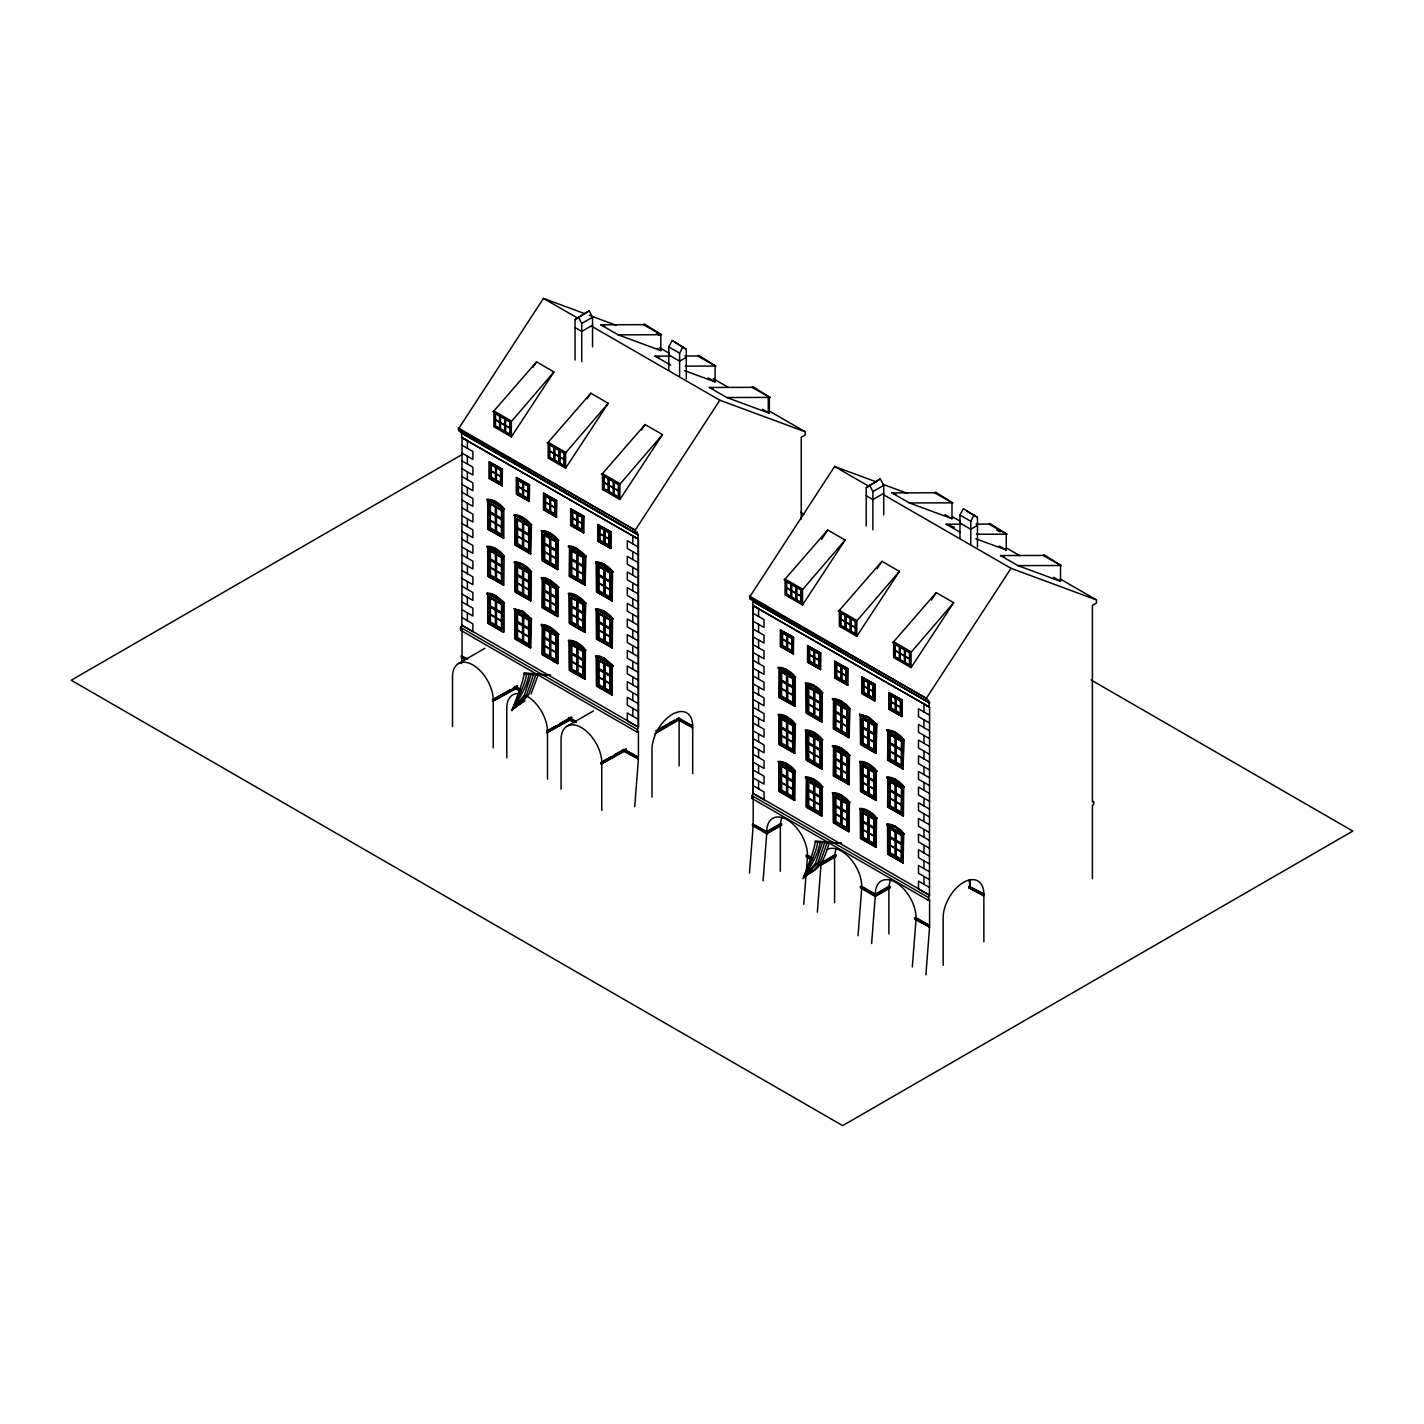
<?xml version="1.0" encoding="UTF-8"?>
<svg xmlns="http://www.w3.org/2000/svg" width="1424" height="1424" viewBox="0 0 1424 1424"><rect width="100%" height="100%" fill="white"/><g stroke="black" fill="none" stroke-linecap="round" stroke-linejoin="round"><path stroke-width="1.5" d="M461.518 663.637L462.035 657.123L465.862 659.33M634.712 806.732L638.415 758.956L623.089 750.092M749.487 873.019L753.207 825.226L766.771 833.058L780.334 825.226L780.334 871.292M763.068 880.851L766.771 833.058M803.759 904.347L805.966 876.098M806.304 871.755L807.479 856.554L812.57 859.491M817.34 912.179L821.043 864.386L834.606 856.554L834.606 902.62M858.031 935.675L861.751 887.882L875.315 895.732L888.879 887.882L888.879 933.948M871.613 943.507L875.315 895.732M912.321 967.021L916.024 919.228L929.587 927.06L925.885 974.853M528.909 674.068C526.862 688.29 518.478 698.703 512.035 710.718C516.2 697.849 522.092 686.261 524.352 672.858L550.483 675.207L524.085 673.534M820.082 842.189C818.035 856.394 809.651 866.807 803.207 878.822C807.372 865.952 813.264 854.364 815.525 840.979L841.655 843.311L815.258 841.637M503.847 509.685C504.292 505.751 490.087 496.887 487.079 500.002L495.463 502.672L503.989 509.044L487.56 500.02L488.218 529.176L503.687 538.112L503.687 509.222L495.623 502.565L487.56 500.02M487.56 547.012L495.623 549.575L503.687 556.321L503.687 585.122L488.218 576.186L487.56 547.012L503.687 556.588C504.363 552.654 490.052 543.968 487.079 547.012C493.861 545.908 500.394 556.428 504.47 555.769M503.989 603.046L487.56 594.022L495.623 596.567L503.687 603.313L504.47 602.779C500.963 599.415 490.977 590.746 487.079 594.004C493.861 592.9 500.394 603.438 504.47 602.779M531.472 525.064C529.265 521.095 517.98 512.551 514.224 515.666L522.768 518.247L531.472 525.064L530.493 553.972L515.025 545.036L515.025 516.147L515.363 544.858L530.832 553.776M514.705 562.961L530.832 572.252C532.042 568.835 516.965 559.365 514.224 562.676L522.768 565.239L530.832 571.985M530.992 619.351L522.608 611.59L514.082 608.885L522.768 612.249L531.472 619.066L523.089 611.305L514.082 608.885M541.832 531.348L549.895 533.911L558.279 540.728L541.832 531.615M558.119 541.013C558.564 537.079 544.36 528.233 541.351 531.33L549.895 533.911M541.832 578.34C548.827 577.45 554.363 587.453 558.742 587.097C555.235 583.751 545.25 575.065 541.351 578.34L549.735 581.01L558.279 587.738L541.832 578.625M558.119 588.023L558.742 587.097M558.617 634.748C556.392 630.779 545.125 622.217 541.351 625.332L549.735 628.002L558.617 634.748L549.735 627.254L541.209 624.549M577.04 549.575C599.059 569.173 574.228 541.156 568.496 547.012L577.04 549.575L585.264 556.677L568.977 547.012M585.745 603.402C583.537 599.433 572.27 590.889 568.496 594.004L577.04 596.567L585.745 603.402L584.766 632.309L569.297 623.374L569.297 594.467L569.636 623.178L585.104 632.114M585.104 650.323L577.04 643.577L585.264 650.697L568.977 641.014L569.636 670.188L585.104 679.123L585.424 650.412M585.264 650.697C585.691 646.745 571.487 637.899 568.496 641.014L577.04 643.577M612.231 571.985L604.168 565.239L612.391 572.359L596.122 562.676L596.763 591.85L612.231 600.786L612.551 572.074M612.391 572.359C612.836 568.407 598.632 559.561 595.624 562.676L604.168 565.239M612.391 619.351C612.836 615.417 598.632 606.571 595.624 609.668L604.168 612.249L612.534 618.71L596.122 609.686L596.763 638.86L612.231 647.778L612.551 619.066M604.168 659.241C625.884 678.678 601.409 650.839 595.624 656.678L604.168 659.241L612.551 665.809L596.122 656.678L596.763 685.852L612.231 694.787L612.231 665.88L612.231 694.787M612.391 666.361L613.014 665.435M795.162 677.148L786.635 670.775L778.252 668.105C781.011 664.812 796.069 674.264 794.859 677.699L778.732 668.123L786.796 670.686L794.859 677.432M778.732 715.4L794.859 724.691C796.069 721.274 781.011 711.822 778.252 715.115L786.635 717.767L795.162 724.157L794.539 753.403L779.07 744.485L779.07 715.578L779.391 744.289L794.859 753.225M795.019 771.79C795.464 767.856 781.26 759.01 778.252 762.107L786.635 764.777L795.179 771.505L778.732 762.392M822.324 693.168L813.941 686.35L822.164 693.452L805.877 684.054M822.164 693.452C822.591 689.519 808.387 680.672 805.397 683.769L813.941 686.35M822.164 740.462C822.36 736.261 808.547 727.842 805.397 730.779C812.552 729.088 818.444 740.053 822.787 739.537M805.877 777.789L822.004 787.365C823.214 783.948 808.138 774.478 805.397 777.771L813.941 780.352L822.324 786.902L821.666 816.077L822.004 786.991M849.434 708.493L840.908 702.103L832.524 699.451C835.283 696.14 850.342 705.61 849.131 709.027L833.022 699.451L841.068 702.014L849.452 708.565M849.434 755.485L840.908 749.113L832.524 746.443C835.283 743.15 850.342 752.602 849.131 756.037L833.022 746.461L840.908 749.113M849.291 803.136C849.736 799.184 835.532 790.338 832.524 793.453L840.908 796.105L849.452 802.851L833.022 793.738M876.436 724.798L868.053 717.02L859.526 714.314L868.213 717.678L876.917 724.513L868.533 716.735L859.526 714.314M876.597 771.505L868.213 764.688L876.436 771.79L860.149 762.392M876.436 771.79C876.864 767.856 862.677 759.01 859.669 762.107L868.213 764.688M876.436 818.8C876.632 814.599 862.819 806.18 859.669 809.117C866.824 807.426 872.716 818.391 877.059 817.874M887.294 730.779L903.403 740.373C904.614 736.938 889.555 727.486 886.796 730.779C894.236 729.373 899.452 739.661 904.204 739.537M903.706 786.831L895.18 780.441L903.403 787.098M887.294 777.789L903.403 787.365C904.614 783.948 889.555 774.478 886.796 777.771L895.34 780.352M887.294 825.066L903.403 834.375C904.614 830.94 889.555 821.488 886.796 824.781L895.34 827.344L903.706 833.823L903.083 863.086L887.615 854.151L887.615 825.244L887.935 853.955L903.403 862.891M781.723 817.572L780.334 823.659L766.771 831.491L752.531 824.051L752.531 825.617L766.771 833.841L781.705 825.226L781.705 823.659L766.771 832.275L752.531 824.051M835.995 848.9L834.606 854.987L821.043 862.819M890.267 880.246L888.879 886.315L875.315 894.165L861.751 886.315A28.783 16.625 60 0 0 849.185 857.355A28.783 16.625 60 0 0 827.006 849.647M512.213 709.65C517.357 697.6 524.619 687.276 526.595 673.872M803.385 877.771C808.529 865.703 815.792 855.379 817.768 841.976M531.223 674.282L524.406 695.09L513.566 707.995M533.537 674.495L526.631 694.716L515.096 707.692L512.373 708.6M535.869 674.691L528.856 694.342L520.027 704.275M822.396 842.385L815.578 863.193L804.738 876.098M824.71 842.599L817.803 862.819L806.269 875.796L803.545 876.703M827.041 842.812C822.752 854.507 819.85 868.747 807.372 874.692M531.081 693.986L538.183 674.905L524.281 673.659M668.799 370.044L668.799 346.922L672.146 340.443L686.297 349.307L686.297 378.909M679.622 376.292L679.622 353.17L682.968 346.691M959.972 538.147L959.972 515.025L963.318 508.564L977.469 517.41L977.469 547.03M970.794 544.395L970.794 521.273L974.141 514.812M624.317 750.021L638.415 757.39L638.415 731.171L636.92 732.025L638.415 727.094L638.415 539.091L461.625 437.488L461.625 433.252L638.005 535.086L637.133 531.989L635.496 532.95L635.496 530.44L458.368 429.033L543.434 298.381L585.139 313.796M532.879 367.445L536.528 361.874L553.954 371.949L511.341 436.865L493.914 426.791L493.914 410.966L536.528 361.874M587.151 398.773L590.8 393.22L608.226 403.277L565.613 468.193L548.187 458.136L548.187 442.294L590.8 393.22M641.423 430.119L645.072 424.548L662.498 434.605L619.885 499.521L602.459 489.464L602.459 473.64L645.072 424.548M634.748 530.867L719.832 400.215L805.308 431.81L805.308 434.907L801.231 437.257L801.231 519.084M749.54 596.104L926.668 698.543L749.54 597.137L834.606 466.485L876.312 481.899M821.612 539.269L827.7 529.995L845.126 540.052L802.513 604.969L785.087 594.912L785.087 579.07L827.7 529.995M877.095 568.746L881.972 561.323L899.398 571.38L856.785 636.297L839.359 626.24L839.359 610.398L881.972 561.323M931.367 600.074L936.244 592.651L953.671 602.708L911.057 667.625L893.631 657.568L893.631 641.743L936.244 592.651M1092.404 878.679L1092.404 805.272L1093.774 804.489L1093.774 801.392L1092.404 802.175L1092.404 605.36L1096.48 603.011L1096.48 599.913L1011.004 568.318L925.92 698.97M636.92 732.025L460.539 630.191L460.539 627.379L462.035 625.261L638.415 727.094L638.29 539.162L461.625 437.488M929.587 927.06L914.671 919.228L914.671 917.661L929.587 925.493L929.587 899.274L928.092 900.146L751.712 798.294L753.207 793.364L752.798 601.373L929.587 702.958L752.798 601.373M928.092 900.146L929.587 895.198L753.207 793.364L753.065 605.431L929.587 707.194L929.463 895.287L918.48 888.95L918.48 881.118L929.463 887.455M553.954 371.949L511.109 421.824L492.829 411.589L493.914 410.966L511.341 421.023L511.341 436.865M608.226 403.277L565.381 453.152L547.101 442.917L548.187 442.294L565.613 452.351L565.613 468.193M662.498 434.605L619.654 484.48L601.373 474.263L602.459 473.64L619.885 483.697L619.885 499.521M845.126 540.052L802.282 589.928L784.001 579.693L785.087 579.07L802.513 589.127L802.513 604.969M899.398 571.38L856.554 621.256L838.273 611.038L839.359 610.398L856.785 620.472L856.785 636.297M953.671 602.708L910.826 652.584L892.545 642.366L893.631 641.743L911.057 651.8L911.057 667.625M575.047 360.041L575.047 319.617L589.198 310.77L592.544 317.232L592.544 346.833M589.198 310.77L575.047 319.617M866.219 525.972L866.219 487.72L880.37 478.873L883.717 485.335L883.717 514.954M880.37 478.873L866.219 487.72M524.975 700.839L516.2 706.589M515.096 707.692L517.126 705.183L520.276 704.186M806.269 875.796L808.298 873.286C821.719 869.53 825.333 854.418 829.355 843.008L815.454 841.762M581.722 361.732L581.722 323.479L592.544 317.232M592.544 325.224L581.722 331.472L575.047 327.609M458.368 429.033L459.098 431.116L635.496 532.95M461.625 433.252L460.753 430.155M461.999 454.594L71.2 680.227L842.652 1125.619L1352.8 831.082L1091.158 680.031M489.233 461.91L502.405 469.19L502.12 485.815L489.233 478.375L489.233 461.91L502.405 469.19M490.871 464.099L501.034 469.973L500.767 483.466L490.586 477.592L490.871 464.099L501.034 469.973M686.297 357.299L679.622 361.162L668.799 354.914M489.233 478.375L502.405 485.673M490.586 477.592L501.034 483.323M516.378 477.574L529.532 484.854L529.265 501.497L516.378 494.057L516.378 477.574L529.532 484.854M517.731 479.924L528.179 485.637L527.912 499.148L517.731 493.274L517.731 479.924L528.179 485.637M488.218 500.287L487.898 529.372L503.687 538.112M489.518 503.295L502.067 510.148L501.729 535.477L489.518 528.429L489.518 503.295L502.067 510.148M486.937 499.201L495.961 501.64M516.378 494.057L529.532 501.337M517.731 493.274L528.179 498.987M504.47 508.76L503.366 509.4L503.366 538.308M543.505 493.238L556.677 500.536L556.392 517.161L543.505 509.721L543.505 493.238L556.677 500.536M544.858 495.588L555.307 501.319L555.04 514.812L544.858 508.938L544.858 495.588L555.307 501.319M489.518 528.429L502.067 535.299M514.224 515.666L515.363 515.951M514.082 514.865L522.608 517.588L530.992 525.349L515.025 515.488M516.663 518.959L529.194 525.83L528.874 551.141L516.663 544.093L516.663 518.959L529.194 525.83M543.505 509.721L556.677 517.001M544.858 508.938L555.307 514.651M488.218 547.279L487.898 576.382L503.687 585.122M531.615 524.441L530.493 525.064L530.493 553.972M489.518 550.287L502.067 557.158L501.729 582.487L489.518 575.438L489.518 550.287L502.067 557.158M486.937 546.211L495.961 548.632M570.65 508.902L583.804 516.2L583.537 532.825L570.65 525.385L570.65 508.902L583.804 516.2M572.003 511.252L582.452 516.983L582.185 530.476L572.003 524.602L572.003 511.252L582.452 516.983M516.663 544.093L529.194 550.963M557.959 569.44L542.491 560.522L542.17 531.811L542.17 560.7L557.638 569.636L558.279 540.728M503.687 556.588L503.366 585.3M543.79 534.623L556.339 541.494L556.001 566.823L543.79 559.757L543.79 534.623L556.339 541.494M541.209 530.547L550.234 532.968M570.65 525.385L583.804 532.665M572.003 524.602L582.452 530.315M489.518 575.438L502.067 582.291M530.832 600.786L515.363 591.85L515.363 562.961L515.025 592.046L530.832 600.786L531.152 571.807L522.768 565.239M558.742 540.105L557.638 540.728L557.638 569.636M516.663 565.969L529.194 572.822L528.874 598.151L516.663 591.102L516.663 565.969L529.194 572.822M514.082 561.875L523.089 564.296M597.777 524.584L610.949 531.864L610.665 548.489L597.777 541.049L597.777 524.584L610.949 531.864M599.13 526.933L609.579 532.647L609.312 546.14L599.13 540.266L599.13 526.933L609.579 532.647M543.79 559.757L556.339 566.627M487.079 594.004L488.218 594.289L488.218 623.178L503.687 632.114L503.687 603.224L503.687 632.114M568.496 547.012L569.636 547.279L569.636 576.186L585.104 585.122L585.887 555.769M488.218 594.289L487.898 623.374L503.366 632.309M569.636 547.279L569.297 576.364L585.104 585.122M531.615 571.433L530.493 572.074L530.493 600.964M489.518 597.297L502.067 604.15L501.729 629.479L489.518 622.43L489.518 597.297L502.067 604.15M570.935 550.287L583.466 557.158L583.146 582.487L570.935 575.438L570.935 550.287L583.466 557.158M486.937 593.203L495.961 595.641M568.354 546.211L577.361 548.632M597.777 541.049L610.949 548.329M599.13 540.266L609.579 545.979M516.663 591.102L529.194 597.955M557.959 616.45L542.491 607.514L542.491 578.625L542.17 607.71L557.638 616.645L557.959 587.542L557.638 616.645M585.104 556.214L584.766 585.3M543.79 581.633L556.339 588.486L556.001 613.815L543.79 606.766L543.79 581.633L556.339 588.486M541.209 577.539L550.234 579.96M489.518 622.43L502.067 629.301M570.935 575.438L583.466 582.291M530.832 647.778L515.363 638.86L515.025 610.148L515.025 639.038L530.493 647.973L531.472 619.066M596.763 562.961L596.442 592.046L612.231 600.786M516.663 612.961L529.194 619.832L528.874 645.143L516.663 638.094L516.663 612.961L529.194 619.832M598.062 565.969L610.611 572.822L610.273 598.151L598.062 591.102L598.062 565.969L610.611 572.822M595.481 561.875L604.506 564.296M543.79 606.766L556.339 613.637M465.185 659.721L461.358 657.514L461.358 655.948L467.784 658.867M568.496 594.004L569.636 594.289M568.354 593.203L576.88 595.908L585.264 603.687L569.297 593.826M531.615 618.443L530.493 619.066L530.493 647.973M613.014 571.433L611.911 572.074L611.911 600.964M531.152 619.066L514.705 609.953M570.935 597.297L583.466 604.15L583.146 629.479L570.935 622.43L570.935 597.297L583.466 604.15M458.492 663.531L484.908 648.276M516.663 638.094L529.194 644.965M598.062 591.102L610.611 597.955M541.351 625.332L549.895 627.913M557.959 663.459L542.491 654.524L542.491 625.617L542.17 654.702L557.638 663.637L558.279 634.463L557.638 663.637M585.887 602.761L584.766 603.402L584.766 632.309M543.79 628.625L556.339 635.496L556.001 660.825L543.79 653.776L543.79 628.625L556.339 635.496M570.935 622.43L583.466 629.301M596.763 609.953L596.442 639.038L612.231 647.778M558.742 634.107L558.119 635.015L541.832 625.617M598.062 612.961L610.611 619.832L610.273 645.143L598.062 638.094L598.062 612.961L610.611 619.832M595.481 608.867L604.506 611.305M543.79 653.776L556.339 660.629M569.636 641.281L569.297 670.384L585.104 679.123M613.014 618.443L611.911 619.066L611.911 647.973M570.935 644.289L583.466 651.16L583.146 676.489L570.935 669.44L570.935 644.289L583.466 651.16M568.354 640.213L577.361 642.633M598.062 638.094L610.611 644.965M515.88 688.7L492.562 701.373L492.562 699.807L509.543 689.999M513.316 687.828L517.09 685.656M492.562 699.807L517.766 686.048M492.562 701.373L517.09 687.222M585.887 649.771L584.766 650.412L584.766 679.301M872.894 529.835L872.894 491.583L883.717 485.335M570.935 669.44L583.466 676.293M596.763 656.962L596.442 686.048L611.911 694.965M883.717 493.327L872.894 499.575L866.219 495.712M598.062 659.971L610.611 666.824L610.273 692.153L598.062 685.104L598.062 659.971L610.611 666.824M595.481 655.877L604.506 658.297M749.54 597.137L750.288 599.219L926.668 701.053L928.306 700.11L929.587 702.958M598.062 685.104L610.611 691.957M750.288 599.219L751.925 598.258L753.207 601.124M570.152 720.028L546.834 732.701L546.834 731.135L556.268 725.688M560.041 723.517L571.362 716.984M546.834 731.135L572.039 717.376M546.834 732.701L569.475 719.636M567.037 726.187L593.452 710.95M780.405 630.013L793.577 637.293L793.293 653.936L780.405 646.496L780.405 630.013L793.577 637.293M781.758 632.363L792.207 638.077L791.94 651.587L781.758 645.713L781.758 632.363L792.207 638.077M977.469 525.403L970.794 529.265L959.972 523.017M780.405 646.496L793.577 653.776M781.758 645.713L792.207 651.427M626.311 750.27L601.106 764.047L601.106 762.481L610.54 757.034M614.314 754.845L623.748 749.398M655.805 730.886L674.673 720.01M601.106 762.481L626.311 748.704M656.482 731.277L679.123 718.212M601.106 764.047L623.748 750.982M655.805 732.452L678.447 719.387L678.447 717.821L692.687 726.044L678.589 718.693M654.595 733.947L679.123 719.779L679.123 765.845M807.55 645.677L820.705 652.975L820.438 669.6L807.55 662.16L807.55 645.677L820.705 652.975M809.17 647.884L819.352 653.758L819.085 667.251L808.903 661.377L809.17 647.884L819.352 653.758M778.252 668.105L779.391 668.39L779.391 697.297L794.859 706.215L795.179 677.237M779.391 668.39L779.07 697.475L794.859 706.215M780.69 671.398L793.239 678.269L792.901 703.581L780.69 696.532L780.69 671.398L793.239 678.269M778.109 667.304L787.134 669.743M622.395 750.484L638.415 758.956M676.667 719.156L692.687 727.611L692.687 773.677M807.55 662.16L820.705 669.44M808.903 661.377L819.352 667.091M795.642 676.881L794.539 677.504L794.539 706.411M834.678 661.341L847.85 668.639L847.565 685.264L834.678 677.824L834.678 661.341L847.85 668.639M836.048 663.709L846.479 669.422L846.212 682.915L836.048 677.041L836.048 663.709L846.479 669.422M780.69 696.532L793.239 703.403M822.004 721.879L806.536 712.961L806.198 684.25L806.198 713.139L821.666 722.075L822.004 692.99M807.835 687.062L820.366 693.933L820.046 719.262L807.835 712.214L807.835 687.062L820.366 693.933M805.254 682.986L814.261 685.407M834.678 677.824L847.85 685.104M836.048 677.041L846.479 682.755M822.787 692.545L821.666 693.168L821.666 722.075M780.69 718.408L793.239 725.261L792.901 750.59L780.69 743.542L780.69 718.408L793.239 725.261M778.109 714.314L787.134 716.735M786.635 717.767L794.859 724.424M861.823 677.023L874.977 684.303L874.71 700.928L861.823 693.488L861.823 677.023L874.977 684.303M863.175 679.373L873.624 685.086L873.357 698.579L863.175 692.705L863.175 679.373L873.624 685.086M807.835 712.214L820.366 719.067M832.524 699.451L833.663 699.718L833.663 728.625L849.131 737.561L849.914 708.209M833.663 699.718L833.343 728.821L849.131 737.561M795.642 723.873L794.539 724.513L794.539 753.403M834.962 702.726L847.511 709.597L847.173 734.926L834.962 727.878L834.962 702.726L847.511 709.597M832.381 698.65L841.406 701.071M861.823 693.488L874.977 700.768M863.175 692.705L873.624 698.419M780.69 743.542L793.239 750.395M822.004 768.889L806.536 759.953L806.198 731.242L806.198 760.149L821.666 769.085L822.324 739.91L813.78 732.684L805.254 729.978M849.131 708.654L848.811 737.739M807.835 734.072L820.366 740.925L820.046 766.254L807.835 759.206L807.835 734.072L820.366 740.925M888.95 692.687L902.122 699.967L901.837 716.592L888.95 709.152L888.95 692.687L902.122 699.967M890.32 695.037L900.751 700.75L900.484 714.243L890.32 708.369L890.32 695.037L900.751 700.75M834.962 727.878L847.511 734.731M794.859 800.217L779.391 791.299L779.07 762.588L779.07 791.477L794.539 800.413L794.859 771.327L786.796 764.688L778.732 762.125M876.276 753.225L860.808 744.289L860.47 715.578L860.47 744.485L875.938 753.403L876.917 724.513M822.004 739.982L821.666 769.085M780.69 765.4L793.239 772.271L792.901 797.6L780.69 790.534L780.69 765.4L793.239 772.271M862.107 718.408L874.639 725.261L874.318 750.59L862.107 743.542L862.107 718.408L874.639 725.261M778.109 761.324L787.134 763.745M888.95 709.152L902.122 716.45M890.32 708.369L900.751 714.1M807.835 759.206L820.366 766.076M832.524 746.443L833.663 746.728L833.663 775.635L849.131 784.553L849.452 755.574M833.663 746.728L833.343 775.813L849.131 784.553M795.642 770.882L794.539 771.505L794.539 800.413M877.059 723.873L875.938 724.513L875.938 753.403M876.597 724.513L860.149 715.4M834.962 749.736L847.511 756.589L847.173 781.918L834.962 774.87L834.962 749.736L847.511 756.589M751.712 798.294L753.207 797.44L753.207 823.659M832.381 745.642L841.406 748.081M780.69 790.534L793.239 797.404M862.107 743.542L874.639 750.395M822.004 815.899L806.536 806.963L806.536 778.056L806.198 807.141L821.666 816.077M903.403 768.889L887.935 759.953L887.935 731.064L887.615 760.149L903.083 769.085L903.724 739.91L903.083 769.085M752.798 605.592L929.587 707.194M849.914 755.218L848.811 755.841L848.811 784.749M807.835 781.064L820.366 787.935L820.046 813.264L807.835 806.215L807.835 781.064L820.366 787.935M889.235 734.072L901.784 740.925L901.445 766.254L889.235 759.206L889.235 734.072L901.784 740.925M805.254 776.988L814.261 779.409M886.654 729.978L895.678 732.399M813.941 780.352L822.164 787.454L822.787 786.546M834.962 774.87L847.511 781.74M876.276 800.217L860.808 791.299L860.47 762.588L860.47 791.477L875.938 800.413L876.276 771.327M862.107 765.4L874.639 772.271L874.318 797.6L862.107 790.534L862.107 765.4L874.639 772.271M859.526 761.324L868.533 763.745M807.835 806.215L820.366 813.068M889.235 759.206L901.784 766.076M849.131 831.563L833.663 822.627L833.343 793.916L833.343 822.823L848.811 831.741L849.452 802.851M877.059 770.882L875.938 771.505L875.938 800.413M834.962 796.728L847.511 803.599L847.173 828.928L834.962 821.879L834.962 796.728L847.511 803.599M832.381 792.652L841.406 795.073M840.908 796.105L849.131 802.762M862.107 790.534L874.639 797.404M886.796 777.771L887.935 778.056L887.935 806.963L903.403 815.899L903.724 786.902M887.935 778.056L887.615 807.141L903.403 815.899M849.914 802.21L848.811 802.851L848.811 831.741M889.235 781.064L901.784 787.935L901.445 813.264L889.235 806.215L889.235 781.064L901.784 787.935M886.654 776.988L895.678 779.409M834.962 821.879L847.511 828.732M876.276 847.227L860.808 838.291L860.47 809.58L860.47 838.487L875.938 847.405L876.597 818.248L868.053 811.021L859.526 808.316M904.204 786.546L903.083 787.187L903.083 816.077M862.107 812.41L874.639 819.263L874.318 844.592L862.107 837.543L862.107 812.41L874.639 819.263M889.235 806.215L901.784 813.068M876.276 818.319L875.938 847.405M862.107 837.543L874.639 844.396M889.235 828.074L901.784 834.927L901.445 860.256L889.235 853.207L889.235 828.074L901.784 834.927M886.654 823.98L895.678 826.418M904.204 833.538L903.083 834.179L903.083 863.086M889.235 853.207L901.784 860.078M875.315 894.948L890.249 886.315L890.249 887.882L875.315 896.515L860.399 887.882L860.399 886.315L875.315 894.948L875.315 896.515M968.943 886.315L983.859 894.165L968.943 886.315L968.943 887.882L983.859 895.732L983.859 941.78M968.943 887.882L983.859 895.732M618.194 334.854L660.807 334.729L660.807 350.571L618.194 334.854L600.768 324.779L643.381 324.672L661.662 334.889L644.467 324.049L643.381 324.672M670.722 365.167L655.04 356.125L669.956 356.071M684.873 356.036L697.653 356L715.934 366.235L698.739 355.377L697.653 356M685.247 366.146L715.079 366.057L715.079 381.899L684.641 370.667M726.738 397.51L769.352 397.403L769.352 413.227L726.738 397.51L709.312 387.453L751.925 387.346L770.206 397.563L753.011 386.705L751.925 387.346M909.366 502.957L951.98 502.832L951.98 518.674L909.366 502.957L891.94 492.9L934.553 492.775L952.834 503.01L935.639 492.152L934.553 492.775M960.168 532.273L946.212 524.228L961.129 524.192M976.045 524.139L988.826 524.103L1007.106 534.338L989.911 523.48L988.826 524.103M976.419 534.249L1006.252 534.178L1006.252 550.002L975.814 538.77M1017.911 565.613L1060.524 565.506L1060.524 581.33L1017.911 565.613L1000.502 555.556L1043.098 555.449L1061.378 565.666L1044.184 554.826L1043.098 555.449M569.297 546.816L568.835 545.926M833.343 699.273L832.88 698.365M487.898 593.826L487.435 592.936M887.615 730.601L887.152 729.693M542.17 625.154L541.707 624.264M778.732 715.115L786.796 717.678M806.198 777.593L805.735 776.703M833.022 793.453L841.068 796.016M600.768 324.779L604.826 326.292M655.04 356.125L659.098 357.62M709.312 387.453L713.371 388.948M891.94 492.9L895.999 494.395M946.212 524.228L954.329 527.218M1000.502 555.556L1004.543 557.051M589.305 315.327L616.414 325.348M882.56 484.213L907.586 493.452M686.297 349.307L672.146 340.443M966.665 511.163L977.469 517.41M656.339 333.394L659.721 335.352M996.693 529.906L1000.093 531.864M668.799 346.922L679.622 353.17M959.972 515.025L970.794 521.273M659.597 347.687L669.191 353.223M713.282 378.677L728.625 387.542M768.871 410.788L805.308 431.81M952.692 516.894L960.363 521.326M1006.376 547.902L1019.798 555.645M1060.061 578.892L1096.48 599.913M657.318 348.56L660.807 350.571M708.12 377.876L715.079 381.899M762.392 409.204L769.352 413.227M945.02 514.651L951.98 518.674M999.292 545.979L1006.252 550.002M1053.564 577.307L1060.524 581.33M543.434 298.381L577.948 318.3M591.369 326.06L719.832 400.215M834.606 466.485L869.121 486.421M884.464 495.267L1011.004 568.318M800.662 512.32L804.507 514.527M458.368 428.001L634.748 529.835M463.957 434.124L638.415 534.854M461.892 437.328L467.392 440.497L467.392 448.329M638.29 539.162L632.79 535.994L632.79 543.826M753.065 605.431L758.565 608.6L758.565 616.45M929.463 707.265L923.962 704.097L923.962 711.947M461.892 445.16L472.875 451.497L472.875 459.329L461.892 452.992M638.29 546.994L627.308 540.657L627.308 548.489L638.29 554.826M753.065 613.263L764.047 619.618L764.047 627.45L753.065 621.113M929.463 715.115L918.48 708.778L918.48 716.61L929.463 722.947M527.699 485.922L523.569 483.537L523.569 489.447L527.699 491.832M581.971 517.25L577.841 514.865L577.841 520.792L581.971 523.178M609.098 532.914L604.986 530.547L604.986 536.456L609.098 538.842L609.098 532.914L609.312 546.14M791.726 638.361L787.614 635.976L787.614 641.886L791.726 644.271M845.998 669.689L841.887 667.304L841.887 673.232L845.998 675.617M900.288 701.035L896.159 698.65L896.159 704.56L900.288 706.945M527.699 492.241L523.569 489.856L523.569 495.766L527.699 498.151M581.971 523.569L577.841 521.184L577.841 527.111L581.971 529.497M791.726 644.68L787.614 642.295L787.614 648.205L791.726 650.59M845.998 676.008L841.887 673.623L841.887 679.551L845.998 681.936M900.288 707.354L896.159 704.969L896.159 710.879L900.288 713.264M461.892 460.824L472.875 467.161L472.875 475.011L461.892 468.674M638.29 562.676L627.308 556.339L627.308 564.171L638.29 570.508M753.065 628.945L764.047 635.282L764.047 643.114L753.065 636.777M929.463 730.779L918.48 724.442L918.48 732.274L929.463 738.611M461.892 476.506L472.875 482.843L472.875 490.675L461.892 484.338M638.29 578.34L627.308 572.003L627.308 579.835L638.29 586.172M753.065 644.609L764.047 650.946L764.047 658.778L753.065 652.441M929.463 746.443L918.48 740.106L918.48 747.938L929.463 754.275M901.196 741.263L896.248 738.397L896.248 746.212L901.196 749.06M461.892 492.17L472.875 498.507L472.875 506.339L461.892 500.002M638.29 594.004L627.308 587.667L627.308 595.499L638.29 601.836M753.065 660.273L764.047 666.61L764.047 674.442L753.065 668.105M929.463 762.107L918.48 755.77L918.48 763.602L929.463 769.939M489.856 512.231L502.067 519.279M516.983 527.895L529.194 534.943M544.128 543.576L556.339 550.625M571.255 559.24L583.466 566.289M598.4 574.904L610.611 581.953M781.028 680.334L793.239 687.4M808.156 696.016L820.366 703.064M835.301 711.68L847.511 718.728M862.428 727.344L874.639 734.392M889.573 743.008L901.784 750.056M901.196 750.395L896.248 747.529L896.248 754.631L901.196 757.497M901.196 757.977L896.248 755.112L896.248 762.214L901.196 765.08M461.892 507.834L472.875 514.171L472.875 522.003L461.892 515.666M638.29 609.668L627.308 603.331L627.308 611.163L638.29 617.5M753.065 675.937L764.047 682.274L764.047 690.106L753.065 683.769M929.463 777.771L918.48 771.434L918.48 779.266L929.463 785.603M461.892 523.498L472.875 529.835L472.875 537.667L461.892 531.33M638.29 625.332L627.308 618.995L627.308 626.827L638.29 633.164M753.065 691.601L764.047 697.938L764.047 705.788L753.065 699.433M929.463 793.453L918.48 787.098L918.48 794.948L929.463 801.285M805.877 731.064L822.645 740.177M901.196 788.255L896.248 785.407L896.248 793.204L901.196 796.069M461.892 539.162L472.875 545.499L472.875 553.331L461.892 546.994M638.29 640.996L627.308 634.659L627.308 642.509L638.29 648.846M753.065 707.283L764.047 713.62L764.047 721.452L753.065 715.115M929.463 809.117L918.48 802.78L918.48 810.612L929.463 816.949M489.856 559.24L502.067 566.289M516.983 574.904L529.194 581.953M544.128 590.568L556.339 597.617M571.255 606.232L583.466 613.281M598.4 621.896L610.611 628.963M781.028 727.344L793.239 734.392M808.156 743.008L820.366 750.056M835.301 758.672L847.511 765.72M862.428 774.353L874.639 781.402M889.573 790.017L901.784 797.066M901.196 797.387L896.248 794.539L896.248 801.641L901.196 804.489M901.196 804.969L896.248 802.121L896.248 809.206L901.196 812.072M461.892 554.844L472.875 561.181L472.875 569.013L461.892 562.676M638.29 656.678L627.308 650.341L627.308 658.173L638.29 664.51M753.065 722.947L764.047 729.284L764.047 737.116L753.065 730.779M929.463 824.781L918.48 818.444L918.48 826.276L929.463 832.613M461.892 570.508L472.875 576.845L472.875 584.677L461.892 578.34M638.29 672.342L627.308 666.005L627.308 673.837L638.29 680.174M753.065 738.611L764.047 744.948L764.047 752.78L753.065 746.443M929.463 840.445L918.48 834.108L918.48 841.94L929.463 848.277M860.149 809.402L876.917 818.515M901.196 835.265L896.248 832.399L896.248 840.213L901.196 843.061M461.892 586.172L472.875 592.509L472.875 600.341L461.892 594.004M638.29 688.006L627.308 681.669L627.308 689.501L638.29 695.838M753.065 754.275L764.047 760.612L764.047 768.444L753.065 762.107M929.463 856.109L918.48 849.772L918.48 857.604L929.463 863.941M489.856 606.232L502.067 613.281M516.983 621.914L529.194 628.963M544.128 637.578L556.339 644.627M571.255 653.242L583.466 660.291M598.4 668.906L610.611 675.955M781.028 774.353L793.239 781.402M808.156 790.017L820.366 797.066M835.301 805.681L847.511 812.73M862.428 821.345L874.639 828.394M889.573 837.009L901.784 844.058M901.196 844.396L896.248 841.531L896.248 848.633L901.196 851.499M677.361 718.764L692.687 727.611M901.196 851.979L896.248 849.113L896.248 856.216L901.196 859.081M461.892 601.836L472.875 608.173L472.875 616.005L461.892 609.668M638.29 703.67L627.308 697.333L627.308 705.165L638.29 711.502M753.065 769.939L764.047 776.276L764.047 784.108L753.065 777.771M929.463 871.773L918.48 865.436L918.48 873.268L929.463 879.623M461.892 617.5L472.875 623.837L472.875 631.669L461.892 625.332L462.035 437.257M638.29 719.334L627.308 712.997L627.308 720.829L638.29 727.166M753.065 785.603L764.047 791.958L764.047 799.79L753.065 793.453M460.539 627.379L636.92 729.213M751.712 795.482L928.092 897.316M515.719 686.546L521.469 689.857M569.404 717.536L575.154 720.847M624.994 749.629L638.415 757.39M812.57 857.924L807.479 854.987A28.783 16.625 60 0 0 787.134 819.743A28.783 16.625 60 0 0 766.771 831.491M929.587 925.493L916.024 917.661A28.783 16.625 60 0 0 895.678 882.399A28.783 16.625 60 0 0 875.315 894.165M461.358 655.948L467.108 659.259M515.043 686.938L520.792 690.248M568.728 717.927L576.382 722.36M811.716 858.227L806.126 854.987L806.126 856.554L811.716 859.793M569.404 719.102L573.231 721.309M515.043 688.504L520.792 691.815M568.728 719.494L574.477 722.822M895.18 732.684L904.062 740.177M840.908 701.356L849.79 708.849M813.78 685.692L822.645 693.168M786.635 670.028L795.518 677.504M895.18 779.693L904.062 787.187M868.053 764.029L876.917 771.505M840.908 748.348L849.79 755.841M786.635 717.02L795.518 724.513M604.007 564.58L612.89 572.074M576.88 548.916L585.745 556.41M549.735 533.252L558.617 540.728M895.18 826.685L904.062 834.179M495.463 501.907L504.345 509.4M840.908 795.357L849.79 802.851M813.78 779.693L822.645 787.187M786.635 764.029L795.518 771.505M604.007 611.59L612.89 619.066M549.735 580.244L558.617 587.738M522.608 564.58L531.472 572.074M495.463 548.916L504.345 556.41M604.007 658.582L612.89 666.076M576.88 642.918L585.745 650.412M495.463 595.908L504.345 603.402M869.566 485.121L872.894 491.583M578.393 317L581.722 323.479M968.907 880.246L970.296 886.315A28.783 16.625 60 0 0 969.602 879.836M983.183 894.557L983.183 896.123M943.169 965.294L943.169 917.661A28.783 16.625 -60 0 1 963.514 882.399A28.783 16.625 -60 0 1 983.859 894.165M929.178 703.207L929.178 707.425M928.911 925.885L928.911 927.451M926.668 698.543L926.668 701.053M923.962 719.779L923.962 727.611M923.962 735.443L923.962 743.275M923.962 751.107L923.962 758.939M923.962 766.771L923.962 774.603M923.962 782.435L923.962 790.267M923.962 798.116L923.962 805.948M923.962 813.78L923.962 821.612M923.962 829.444L923.962 837.276M923.962 845.108L923.962 852.94M923.962 860.772L923.962 868.604M923.962 876.436L923.962 884.286M909.972 652.423L909.972 665.756L894.717 656.945L894.717 643.612M904.899 649.486L904.899 662.819M901.837 700.127L901.837 716.592M901.445 741.121L901.445 766.254M901.445 788.113L901.445 813.264M901.445 835.123L901.445 860.256M900.484 700.911L900.484 714.243M899.808 646.549L899.808 659.882M895.678 697.813L895.678 711.163M895.678 737.401L895.678 762.552M895.678 784.41L895.678 809.544M895.678 831.402L895.678 856.554M890.587 694.876L890.587 708.209M889.573 733.876L889.573 759.01M889.573 780.886L889.573 806.02M889.573 827.878L889.573 853.029M889.235 692.527L889.235 709.01M874.71 684.463L874.71 700.928M874.318 725.457L874.318 750.59M874.318 772.449L874.318 797.6M874.318 819.459L874.318 844.592M873.357 685.247L873.357 698.579M868.533 682.149L868.533 695.482M868.533 721.737L868.533 746.87M868.533 768.746L868.533 793.88M868.533 815.738L868.533 840.872M863.442 679.212L863.442 692.545M862.428 718.212L862.428 743.346M862.428 765.222L862.428 790.356M862.428 812.214L862.428 837.348M862.09 676.863L862.09 693.328M855.699 621.095L855.699 634.428L840.445 625.617L840.445 612.267M850.626 618.158L850.626 631.491M847.565 668.799L847.565 685.264M847.173 709.775L847.173 734.926M847.173 756.785L847.173 781.918M847.173 803.795L847.173 828.928M846.212 669.583L846.212 682.915M845.536 615.221L845.536 628.554M841.406 666.485L841.406 679.818M841.406 706.073L841.406 731.206M841.406 753.065L841.406 778.216M841.406 800.074L841.406 825.208M836.315 663.548L836.315 676.881M835.301 702.548L835.301 727.682M835.301 749.54L835.301 774.692M835.301 796.55L835.301 821.684M834.962 661.199L834.962 677.664M820.438 653.118L820.438 669.6M820.046 694.111L820.046 719.262M820.046 741.121L820.046 766.254M820.046 788.113L820.046 813.264M819.085 653.901L819.085 667.251M814.261 650.821L814.261 664.154M814.261 690.409L814.261 715.542M814.261 737.401L814.261 762.552M814.261 784.41L814.261 809.544M808.156 686.884L808.156 712.018M808.156 733.876L808.156 759.028M808.156 780.886L808.156 806.02M807.817 645.535L807.817 662M801.427 589.75L801.427 603.1L786.173 594.289L786.173 580.939M796.354 586.813L796.354 600.163M793.293 637.454L793.293 653.936M792.901 678.447L792.901 703.581M792.901 725.457L792.901 750.59M792.901 772.449L792.901 797.6M791.94 638.237L791.94 651.587M791.263 583.876L791.263 597.226M787.134 635.14L787.134 648.49M787.134 674.745L787.134 699.878M787.134 721.737L787.134 746.87M787.134 768.746L787.134 793.88M782.043 632.203L782.043 645.553M781.028 671.202L781.028 696.354M781.028 718.212L781.028 743.346M781.028 765.222L781.028 790.356M780.672 629.853L780.672 646.336M768.266 398.026L768.266 411.358M766.771 832.275L766.771 833.841M758.565 624.282L758.565 632.114M758.565 639.946L758.565 647.778M758.565 655.61L758.565 663.442M758.565 671.274L758.565 679.106M758.565 686.938L758.565 694.77M758.565 702.619L758.565 710.451M758.565 718.283L758.565 726.115M758.565 733.947L758.565 741.779M758.565 749.611L758.565 757.443M758.565 765.275L758.565 773.107M758.565 780.939L758.565 788.789M692.011 726.436L692.011 728.002M651.978 797.173L651.978 749.558A28.783 16.625 -60 0 1 672.342 714.296A28.783 16.625 -60 0 1 692.687 726.044M638.005 535.086L638.005 539.322M637.738 757.782L637.738 759.348M632.79 551.658L632.79 559.507M632.79 567.339L632.79 575.171M632.79 583.003L632.79 590.835M632.79 598.667L632.79 606.499M632.79 614.331L632.79 622.163M632.79 629.995L632.79 637.827M632.79 645.677L632.79 653.509M632.79 661.341L632.79 669.173M632.79 677.005L632.79 684.837M632.79 692.669L632.79 700.501M632.79 708.333L632.79 716.165M618.799 484.32L618.799 497.652L603.545 488.841L603.545 475.509M613.726 481.383L613.726 494.715M610.665 532.024L610.665 548.489M610.273 573.018L610.273 598.151M610.273 620.01L610.273 645.143M610.273 667.019L610.273 692.153M608.635 478.446L608.635 491.778M604.506 529.71L604.506 543.042M604.506 569.297L604.506 594.431M604.506 616.307L604.506 641.441M604.506 663.299L604.506 688.433M601.782 764.439L601.782 810.487M599.415 526.773L599.415 540.105M598.4 565.773L598.4 590.907M598.4 612.783L598.4 637.916M598.4 659.775L598.4 684.908M598.062 524.424L598.062 540.889M583.537 516.36L583.537 532.825M583.146 557.336L583.146 582.487M583.146 604.346L583.146 629.479M583.146 651.355L583.146 676.489M582.185 517.143L582.185 530.476M577.361 514.046L577.361 527.378M577.361 553.633L577.361 578.767M577.361 600.625L577.361 625.777M577.361 647.635L577.361 672.769M572.27 511.109L572.27 524.441M571.255 550.109L571.255 575.243M571.255 597.101L571.255 622.252M571.255 644.111L571.255 669.244M570.917 508.76L570.917 525.225M564.527 452.974L564.527 466.324L549.272 457.513L549.272 444.163M561.074 789.181L561.074 739.359A28.783 16.625 60 0 1 581.437 727.611A28.783 16.625 60 0 1 601.782 762.872M559.454 450.037L559.454 463.387M556.392 500.678L556.392 517.161M556.001 541.672L556.001 566.823M556.001 588.682L556.001 613.815M556.001 635.674L556.001 660.825M555.04 501.462L555.04 514.812M554.363 447.1L554.363 460.45M550.234 498.382L550.234 511.714M550.234 537.969L550.234 563.103M550.234 584.961L550.234 610.113M550.234 631.971L550.234 657.105M547.51 733.093L547.51 779.159M545.143 495.427L545.143 508.777M544.128 534.445L544.128 559.579M544.128 581.437L544.128 606.571M544.128 628.447L544.128 653.58M543.772 493.078L543.772 509.561M529.265 485.014L529.265 501.497M528.874 526.008L528.874 551.141M528.874 573.018L528.874 598.151M528.874 620.01L528.874 645.143M527.912 485.798L527.912 499.148M523.089 482.7L523.089 496.05M523.089 522.288L523.089 547.439M523.089 569.297L523.089 594.431M523.089 616.307L523.089 641.441M517.998 479.763L517.998 493.113M516.983 518.763L516.983 543.915M516.983 565.773L516.983 590.907M516.983 612.783L516.983 637.916M516.645 477.414L516.645 493.897M510.255 421.646L510.255 434.979L495 426.168L495 412.835M506.802 757.853L506.802 708.031A28.783 16.625 60 0 1 520.205 693.684M505.164 418.709L505.164 432.042M502.12 469.35L502.12 485.815M501.729 510.344L501.729 535.477M501.729 557.336L501.729 582.487M501.729 604.346L501.729 629.479M500.767 470.134L500.767 483.466M500.091 415.772L500.091 429.105M495.961 467.036L495.961 480.386M495.961 506.624L495.961 531.775M495.961 553.633L495.961 578.767M495.961 600.625L495.961 625.777M493.238 701.765L493.238 747.831M489.856 503.099L489.856 528.251M489.856 550.109L489.856 575.243M489.856 597.101L489.856 622.252M489.5 461.75L489.5 478.233M467.392 456.161L467.392 463.993M467.392 471.842L467.392 479.674M467.392 487.506L467.392 495.338M467.392 503.17L467.392 511.002M467.392 518.834L467.392 526.666M467.392 534.498L467.392 542.33M467.392 550.162L467.392 558.012M467.392 565.844L467.392 573.676M467.392 581.508L467.392 589.34M467.392 597.172L467.392 605.004M467.392 612.836L467.392 620.668M462.035 629.337L462.035 655.556M452.529 726.525L452.529 676.703A28.783 16.625 60 0 1 472.893 664.955A28.783 16.625 60 0 1 493.238 700.199M527.165 696.283A28.783 16.625 60 0 1 547.51 731.527M835.977 854.987L821.043 863.603L821.043 865.169L835.977 856.554L835.977 854.987M499.61 416.057L495.481 413.672L495.481 419.582L499.61 421.967L499.61 416.057M504.701 418.994L500.572 416.609L500.572 422.519L504.701 424.904L504.701 418.994M509.774 421.931L505.645 419.546L505.645 425.456L509.774 427.841L509.774 421.931M553.883 447.385L549.753 445L549.753 450.91L553.883 453.295L553.883 447.385M558.973 450.322L554.844 447.937L554.844 453.847L558.973 456.232L558.973 450.322M564.046 453.259L559.917 450.874L559.917 456.784L564.046 459.169L564.046 453.259M608.155 478.713L604.025 476.328L604.025 482.255L608.155 484.641L608.155 478.713M613.246 481.65L609.116 479.265L609.116 485.192L613.246 487.578L613.246 481.65M618.319 484.587L614.189 482.202L614.189 488.129L618.319 490.515L618.319 484.587M790.783 584.16L786.653 581.775L786.653 587.685L790.783 590.07L790.783 584.16M795.874 587.097L791.744 584.712L791.744 590.622L795.874 593.007L795.874 587.097M800.947 590.034L796.817 587.649L796.817 593.559L800.947 595.944L800.947 590.034M845.055 615.488L840.925 613.103L840.925 619.031L845.055 621.398L845.055 615.488M850.146 618.425L846.016 616.04L846.016 621.968L850.146 624.335L850.146 618.425M855.219 621.362L851.089 618.977L851.089 624.905L855.219 627.29L855.219 621.362M899.327 646.816L895.198 644.431L895.198 650.359L899.327 652.744L899.327 646.816M904.418 649.753L900.288 647.386L900.288 653.296L904.418 655.681L904.418 649.753M909.491 652.69L905.379 650.323L905.379 656.233L909.491 658.618L909.491 652.69M499.61 422.358L495.481 419.973L495.481 425.901L499.61 428.286L499.61 422.358M504.701 425.295L500.572 422.91L500.572 428.838L504.701 431.223L504.701 425.295M509.774 428.232L505.645 425.865L505.645 431.775L509.774 434.16L509.774 428.232M553.883 453.704L549.753 451.319L549.753 457.229L553.883 459.614L553.883 453.704M558.973 456.641L554.844 454.256L554.844 460.166L558.973 462.551L558.973 456.641M564.046 459.578L559.917 457.193L559.917 463.103L564.046 465.488L564.046 459.578M608.155 485.032L604.025 482.647L604.025 488.574L608.155 490.942L608.155 485.032M613.246 487.969L609.116 485.584L609.116 491.511L613.246 493.879L613.246 487.969M618.319 490.906L614.189 488.521L614.189 494.448L618.319 496.816L618.319 490.906M790.783 590.479L786.653 588.094L786.653 594.004L790.783 596.389L790.783 590.479M795.874 593.416L791.744 591.031L791.744 596.941L795.874 599.326L795.874 593.416M800.947 596.353L796.817 593.968L796.817 599.878L800.947 602.263L800.947 596.353M845.055 621.807L840.925 619.422L840.925 625.332L845.055 627.717L845.055 621.807M850.146 624.744L846.016 622.359L846.016 628.269L850.146 630.654L850.146 624.744M855.219 627.681L851.089 625.296L851.089 631.206L855.219 633.591L855.219 627.681M899.327 653.135L895.198 650.75L895.198 656.678L899.327 659.063L899.327 653.135M904.418 656.072L900.288 653.687L900.288 659.615L904.418 662L904.418 656.072M909.491 659.009L905.379 656.624L905.379 662.552L909.491 664.937L909.491 659.009M495.481 467.321L491.351 464.936L491.351 470.846L495.481 473.231L495.481 467.321M500.554 470.258L496.424 467.873L496.424 473.783L500.554 476.168L500.554 470.258M522.608 482.985L518.478 480.6L518.478 486.51L522.608 488.895L522.608 482.985M549.753 498.649L545.623 496.264L545.623 502.191L549.753 504.559L549.753 498.649M554.826 501.586L550.696 499.201L550.696 505.128L554.826 507.496L554.826 501.586M576.88 514.313L572.751 511.928L572.751 517.855L576.88 520.241L576.88 514.313M604.025 529.977L599.896 527.592L599.896 533.519L604.025 535.905L604.025 529.977M786.653 635.424L782.524 633.039L782.524 638.949L786.653 641.334L786.653 635.424M813.78 651.088L809.651 648.703L809.651 654.631L813.78 656.998L813.78 651.088M818.871 654.025L814.742 651.64L814.742 657.568L818.871 659.953L818.871 654.025M840.925 666.752L836.796 664.367L836.796 670.295L840.925 672.68L840.925 666.752M868.053 682.416L863.923 680.049L863.923 685.959L868.053 688.344L868.053 682.416M873.143 685.353L869.014 682.986L869.014 688.896L873.143 691.281L873.143 685.353M895.198 698.098L891.068 695.713L891.068 701.623L895.198 704.008L895.198 698.098M495.481 473.64L491.351 471.255L491.351 477.165L495.481 479.55L495.481 473.64M500.554 476.577L496.424 474.192L496.424 480.102L500.554 482.487L500.554 476.577M522.608 489.304L518.478 486.919L518.478 492.829L522.608 495.214L522.608 489.304M549.753 504.968L545.623 502.583L545.623 508.493L549.753 510.878L549.753 504.968M554.826 507.905L550.696 505.52L550.696 511.43L554.826 513.815L554.826 507.905M576.88 520.632L572.751 518.247L572.751 524.174L576.88 526.542L576.88 520.632M604.025 536.296L599.896 533.911L599.896 539.838L604.025 542.224L604.025 536.296M609.098 539.233L604.986 536.848L604.986 542.775L609.098 545.161L609.098 539.233M786.653 641.743L782.524 639.358L782.524 645.268L786.653 647.653L786.653 641.743M813.78 657.407L809.651 655.022L809.651 660.932L813.78 663.317L813.78 657.407M818.871 660.344L814.742 657.959L814.742 663.869L818.871 666.254L818.871 660.344M840.925 673.071L836.796 670.686L836.796 676.614L840.925 678.999L840.925 673.071M868.053 688.735L863.923 686.35L863.923 692.278L868.053 694.663L868.053 688.735M873.143 691.672L869.014 689.287L869.014 695.215L873.143 697.6L873.143 691.672M895.198 704.417L891.068 702.032L891.068 707.942L895.198 710.327L895.198 704.417M495.374 506.962L490.426 504.096L490.426 511.91L495.374 514.758L495.374 506.962M501.479 510.486L496.531 507.62L496.531 515.435L501.479 518.283L501.479 510.486M522.519 522.626L517.553 519.76L517.553 527.574L522.519 530.422L522.519 522.626M528.624 526.15L523.658 523.284L523.658 531.099L528.624 533.964L528.624 526.15M549.646 538.29L544.698 535.442L544.698 543.238L549.646 546.104L549.646 538.29M555.752 541.814L550.803 538.966L550.803 546.763L555.752 549.628L555.752 541.814M576.791 553.954L571.825 551.106L571.825 558.902L576.791 561.768L576.791 553.954M582.897 557.496L577.93 554.63L577.93 562.427L582.897 565.292L582.897 557.496M603.918 569.636L598.97 566.77L598.97 574.566L603.918 577.432L603.918 569.636M610.024 573.16L605.075 570.294L605.075 578.091L610.024 580.956L610.024 573.16M786.546 675.065L781.598 672.199L781.598 680.013L786.546 682.879L786.546 675.065M792.652 678.589L787.703 675.741L787.703 683.538L792.652 686.404L792.652 678.589M813.691 690.729L808.725 687.881L808.725 695.677L813.691 698.543L813.691 690.729M819.797 694.253L814.831 691.405L814.831 699.202L819.797 702.068L819.797 694.253M840.819 706.411L835.87 703.545L835.87 711.341L840.819 714.207L840.819 706.411M846.924 709.935L841.976 707.069L841.976 714.866L846.924 717.732L846.924 709.935M867.964 722.075L862.997 719.209L862.997 727.005L867.964 729.871L867.964 722.075M874.069 725.599L869.103 722.733L869.103 730.53L874.069 733.396L874.069 725.599M895.091 737.739L890.142 734.873L890.142 742.669L895.091 745.535L895.091 737.739M495.374 516.093L490.426 513.227L490.426 520.33L495.374 523.195L495.374 516.093M501.479 519.618L496.531 516.752L496.531 523.854L501.479 526.72L501.479 519.618M522.519 531.757L517.553 528.891L517.553 535.994L522.519 538.859L522.519 531.757M528.624 535.282L523.658 532.416L523.658 539.518L528.624 542.384L528.624 535.282M549.646 547.421L544.698 544.573L544.698 551.658L549.646 554.523L549.646 547.421M555.752 550.946L550.803 548.098L550.803 555.182L555.752 558.048L555.752 550.946M576.791 563.085L571.825 560.237L571.825 567.339L576.791 570.187L576.791 563.085M582.897 566.627L577.93 563.762L577.93 570.864L582.897 573.712L582.897 566.627M603.918 578.767L598.97 575.901L598.97 583.003L603.918 585.851L603.918 578.767M610.024 582.291L605.075 579.426L605.075 586.528L610.024 589.376L610.024 582.291M786.546 684.196L781.598 681.331L781.598 688.433L786.546 691.299L786.546 684.196M792.652 687.721L787.703 684.873L787.703 691.957L792.652 694.823L792.652 687.721M813.691 699.86L808.725 697.012L808.725 704.097L813.691 706.963L813.691 699.86M819.797 703.385L814.831 700.537L814.831 707.639L819.797 710.487L819.797 703.385M840.819 715.542L835.87 712.676L835.87 719.779L840.819 722.627L840.819 715.542M846.924 719.067L841.976 716.201L841.976 723.303L846.924 726.151L846.924 719.067M867.964 731.206L862.997 728.34L862.997 735.443L867.964 738.308L867.964 731.206M874.069 734.731L869.103 731.865L869.103 738.967L874.069 741.833L874.069 734.731M895.091 746.87L890.142 744.004L890.142 751.107L895.091 753.972L895.091 746.87M495.374 523.676L490.426 520.81L490.426 527.912L495.374 530.778L495.374 523.676M501.479 527.2L496.531 524.335L496.531 531.437L501.479 534.303L501.479 527.2M522.519 539.34L517.553 536.474L517.553 543.576L522.519 546.442L522.519 539.34M528.624 542.864L523.658 539.999L523.658 547.101L528.624 549.967L528.624 542.864M549.646 555.004L544.698 552.138L544.698 559.24L549.646 562.106L549.646 555.004M555.752 558.528L550.803 555.663L550.803 562.765L555.752 565.631L555.752 558.528M576.791 570.668L571.825 567.82L571.825 574.904L576.791 577.77L576.791 570.668M582.897 574.192L577.93 571.344L577.93 578.429L582.897 581.295L582.897 574.192M603.918 586.332L598.97 583.484L598.97 590.586L603.918 593.434L603.918 586.332M610.024 589.874L605.075 587.008L605.075 594.111L610.024 596.959L610.024 589.874M786.546 691.779L781.598 688.913L781.598 696.016L786.546 698.881L786.546 691.779M792.652 695.304L787.703 692.438L787.703 699.54L792.652 702.406L792.652 695.304M813.691 707.443L808.725 704.577L808.725 711.68L813.691 714.545L813.691 707.443M819.797 710.968L814.831 708.12L814.831 715.204L819.797 718.07L819.797 710.968M840.819 723.107L835.87 720.259L835.87 727.344L840.819 730.209L840.819 723.107M846.924 726.632L841.976 723.784L841.976 730.886L846.924 733.734L846.924 726.632M867.964 738.789L862.997 735.923L862.997 743.025L867.964 745.873L867.964 738.789M874.069 742.313L869.103 739.448L869.103 746.55L874.069 749.398L874.069 742.313M895.091 754.453L890.142 751.587L890.142 758.689L895.091 761.555L895.091 754.453M495.374 553.972L490.426 551.106L490.426 558.902L495.374 561.768L495.374 553.972M501.479 557.496L496.531 554.63L496.531 562.427L501.479 565.292L501.479 557.496M522.519 569.636L517.553 566.77L517.553 574.566L522.519 577.432L522.519 569.636M528.624 573.16L523.658 570.294L523.658 578.091L528.624 580.956L528.624 573.16M549.646 585.3L544.698 582.434L544.698 590.23L549.646 593.096L549.646 585.3M555.752 588.824L550.803 585.958L550.803 593.772L555.752 596.62L555.752 588.824M576.791 600.964L571.825 598.098L571.825 605.912L576.791 608.76L576.791 600.964M582.897 604.488L577.93 601.622L577.93 609.436L582.897 612.284L582.897 604.488M603.918 616.628L598.97 613.762L598.97 621.576L603.918 624.442L603.918 616.628M610.024 620.152L605.075 617.304L605.075 625.1L610.024 627.966L610.024 620.152M786.546 722.075L781.598 719.209L781.598 727.005L786.546 729.871L786.546 722.075M792.652 725.599L787.703 722.733L787.703 730.53L792.652 733.396L792.652 725.599M813.691 737.739L808.725 734.873L808.725 742.687L813.691 745.535L813.691 737.739M819.797 741.263L814.831 738.397L814.831 746.212L819.797 749.06L819.797 741.263M840.819 753.403L835.87 750.537L835.87 758.351L840.819 761.199L840.819 753.403M846.924 756.927L841.976 754.061L841.976 761.876L846.924 764.724L846.924 756.927M867.964 769.067L862.997 766.219L862.997 774.015L867.964 776.881L867.964 769.067M874.069 772.591L869.103 769.743L869.103 777.54L874.069 780.405L874.069 772.591M895.091 784.731L890.142 781.883L890.142 789.679L895.091 792.545L895.091 784.731M495.374 563.103L490.426 560.237L490.426 567.339L495.374 570.187L495.374 563.103M501.479 566.627L496.531 563.762L496.531 570.864L501.479 573.712L501.479 566.627M522.519 578.767L517.553 575.901L517.553 583.003L522.519 585.851L522.519 578.767M528.624 582.291L523.658 579.426L523.658 586.528L528.624 589.394L528.624 582.291M549.646 594.431L544.698 591.565L544.698 598.667L549.646 601.533L549.646 594.431M555.752 597.955L550.803 595.09L550.803 602.192L555.752 605.058L555.752 597.955M576.791 610.095L571.825 607.229L571.825 614.331L576.791 617.197L576.791 610.095M582.897 613.619L577.93 610.754L577.93 617.856L582.897 620.722L582.897 613.619M603.918 625.759L598.97 622.893L598.97 629.995L603.918 632.861L603.918 625.759M610.024 629.283L605.075 626.435L605.075 633.52L610.024 636.386L610.024 629.283M786.546 731.206L781.598 728.34L781.598 735.443L786.546 738.308L786.546 731.206M792.652 734.731L787.703 731.865L787.703 738.967L792.652 741.833L792.652 734.731M813.691 746.87L808.725 744.004L808.725 751.107L813.691 753.972L813.691 746.87M819.797 750.395L814.831 747.529L814.831 754.631L819.797 757.497L819.797 750.395M840.819 762.534L835.87 759.668L835.87 766.771L840.819 769.636L840.819 762.534M846.924 766.059L841.976 763.193L841.976 770.295L846.924 773.161L846.924 766.059M867.964 778.198L862.997 775.35L862.997 782.435L867.964 785.3L867.964 778.198M874.069 781.723L869.103 778.875L869.103 785.959L874.069 788.825L874.069 781.723M895.091 793.862L890.142 791.014L890.142 798.116L895.091 800.964L895.091 793.862M495.374 570.668L490.426 567.82L490.426 574.904L495.374 577.77L495.374 570.668M501.479 574.192L496.531 571.344L496.531 578.447L501.479 581.295L501.479 574.192M522.519 586.35L517.553 583.484L517.553 590.586L522.519 593.434L522.519 586.35M528.624 589.874L523.658 587.008L523.658 594.111L528.624 596.959L528.624 589.874M549.646 602.014L544.698 599.148L544.698 606.25L549.646 609.116L549.646 602.014M555.752 605.538L550.803 602.672L550.803 609.775L555.752 612.64L555.752 605.538M576.791 617.678L571.825 614.812L571.825 621.914L576.791 624.78L576.791 617.678M582.897 621.202L577.93 618.336L577.93 625.439L582.897 628.304L582.897 621.202M603.918 633.342L598.97 630.476L598.97 637.578L603.918 640.444L603.918 633.342M610.024 636.866L605.075 634L605.075 641.103L610.024 643.968L610.024 636.866M786.546 738.789L781.598 735.923L781.598 743.025L786.546 745.873L786.546 738.789M792.652 742.313L787.703 739.448L787.703 746.55L792.652 749.398L792.652 742.313M813.691 754.453L808.725 751.587L808.725 758.689L813.691 761.555L813.691 754.453M819.797 757.977L814.831 755.112L814.831 762.214L819.797 765.08L819.797 757.977M840.819 770.117L835.87 767.251L835.87 774.353L840.819 777.219L840.819 770.117M846.924 773.641L841.976 770.776L841.976 777.878L846.924 780.744L846.924 773.641M867.964 785.781L862.997 782.915L862.997 790.017L867.964 792.883L867.964 785.781M874.069 789.305L869.103 786.44L869.103 793.542L874.069 796.408L874.069 789.305M895.091 801.445L890.142 798.597L890.142 805.681L895.091 808.547L895.091 801.445M495.374 600.964L490.426 598.098L490.426 605.912L495.374 608.76L495.374 600.964M501.479 604.488L496.531 601.622L496.531 609.436L501.479 612.284L501.479 604.488M522.519 616.628L517.553 613.78L517.553 621.576L522.519 624.442L522.519 616.628M528.624 620.152L523.658 617.304L523.658 625.1L528.624 627.966L528.624 620.152M549.646 632.292L544.698 629.444L544.698 637.24L549.646 640.106L549.646 632.292M555.752 635.816L550.803 632.968L550.803 640.764L555.752 643.63L555.752 635.816M576.791 647.973L571.825 645.108L571.825 652.904L576.791 655.77L576.791 647.973M582.897 651.498L577.93 648.632L577.93 656.428L582.897 659.294L582.897 651.498M603.918 663.637L598.97 660.772L598.97 668.568L603.918 671.434L603.918 663.637M610.024 667.162L605.075 664.296L605.075 672.092L610.024 674.958L610.024 667.162M786.546 769.067L781.598 766.219L781.598 774.015L786.546 776.881L786.546 769.067M792.652 772.591L787.703 769.743L787.703 777.54L792.652 780.405L792.652 772.591M813.691 784.731L808.725 781.883L808.725 789.679L813.691 792.545L813.691 784.731M819.797 788.273L814.831 785.407L814.831 793.204L819.797 796.069L819.797 788.273M840.819 800.413L835.87 797.547L835.87 805.343L840.819 808.209L840.819 800.413M846.924 803.937L841.976 801.071L841.976 808.868L846.924 811.733L846.924 803.937M867.964 816.077L862.997 813.211L862.997 821.007L867.964 823.873L867.964 816.077M874.069 819.601L869.103 816.735L869.103 824.532L874.069 827.397L874.069 819.601M895.091 831.741L890.142 828.875L890.142 836.689L895.091 839.537L895.091 831.741M495.374 610.095L490.426 607.229L490.426 614.331L495.374 617.197L495.374 610.095M501.479 613.619L496.531 610.754L496.531 617.856L501.479 620.722L501.479 613.619M522.519 625.759L517.553 622.911L517.553 629.995L522.519 632.861L522.519 625.759M528.624 629.283L523.658 626.435L523.658 633.52L528.624 636.386L528.624 629.283M549.646 641.423L544.698 638.575L544.698 645.677L549.646 648.525L549.646 641.423M555.752 644.947L550.803 642.099L550.803 649.202L555.752 652.05L555.752 644.947M576.791 657.105L571.825 654.239L571.825 661.341L576.791 664.189L576.791 657.105M582.897 660.629L577.93 657.763L577.93 664.866L582.897 667.714L582.897 660.629M603.918 672.769L598.97 669.903L598.97 677.005L603.918 679.871L603.918 672.769M610.024 676.293L605.075 673.427L605.075 680.53L610.024 683.395L610.024 676.293M786.546 778.198L781.598 775.35L781.598 782.435L786.546 785.3L786.546 778.198M792.652 781.723L787.703 778.875L787.703 785.959L792.652 788.825L792.652 781.723M813.691 793.862L808.725 791.014L808.725 798.116L813.691 800.964L813.691 793.862M819.797 797.387L814.831 794.539L814.831 801.641L819.797 804.489L819.797 797.387M840.819 809.544L835.87 806.678L835.87 813.78L840.819 816.628L840.819 809.544M846.924 813.068L841.976 810.203L841.976 817.305L846.924 820.153L846.924 813.068M867.964 825.208L862.997 822.342L862.997 829.444L867.964 832.31L867.964 825.208M874.069 828.732L869.103 825.867L869.103 832.969L874.069 835.835L874.069 828.732M895.091 840.872L890.142 838.006L890.142 845.108L895.091 847.974L895.091 840.872M495.374 617.678L490.426 614.812L490.426 621.914L495.374 624.78L495.374 617.678M501.479 621.202L496.531 618.336L496.531 625.439L501.479 628.304L501.479 621.202M522.519 633.342L517.553 630.476L517.553 637.578L522.519 640.444L522.519 633.342M528.624 636.866L523.658 634L523.658 641.103L528.624 643.968L528.624 636.866M549.646 649.006L544.698 646.158L544.698 653.242L549.646 656.108L549.646 649.006M555.752 652.53L550.803 649.682L550.803 656.767L555.752 659.632L555.752 652.53M576.791 664.67L571.825 661.822L571.825 668.924L576.791 671.772L576.791 664.67M582.897 668.194L577.93 665.346L577.93 672.448L582.897 675.296L582.897 668.194M603.918 680.352L598.97 677.486L598.97 684.588L603.918 687.436L603.918 680.352M610.024 683.876L605.075 681.01L605.075 688.112L610.024 690.96L610.024 683.876M786.546 785.781L781.598 782.915L781.598 790.017L786.546 792.883L786.546 785.781M792.652 789.305L787.703 786.44L787.703 793.542L792.652 796.408L792.652 789.305M813.691 801.445L808.725 798.597L808.725 805.681L813.691 808.547L813.691 801.445M819.797 804.969L814.831 802.121L814.831 809.206L819.797 812.072L819.797 804.969M840.819 817.109L835.87 814.261L835.87 821.363L840.819 824.211L840.819 817.109M846.924 820.633L841.976 817.785L841.976 824.888L846.924 827.736L846.924 820.633M867.964 832.791L862.997 829.925L862.997 837.027L867.964 839.875L867.964 832.791M874.069 836.315L869.103 833.449L869.103 840.552L874.069 843.4L874.069 836.315M895.091 848.455L890.142 845.589L890.142 852.691L895.091 855.557L895.091 848.455"/></g></svg>
